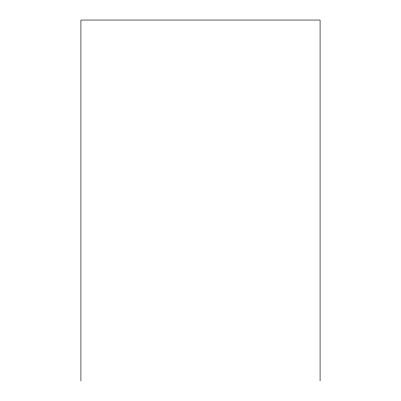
<?xml version="1.0" encoding="UTF-8"?>
<svg xmlns="http://www.w3.org/2000/svg" width="401" height="401" viewBox="0 0 401 401"><rect width="100%" height="100%" fill="white"/><g stroke="black" fill="none" stroke-linecap="round" stroke-linejoin="round"><path stroke-width="0.6" d="M320.083 380.95L320.083 20.05L80.917 20.05L80.917 380.95"/></g></svg>
